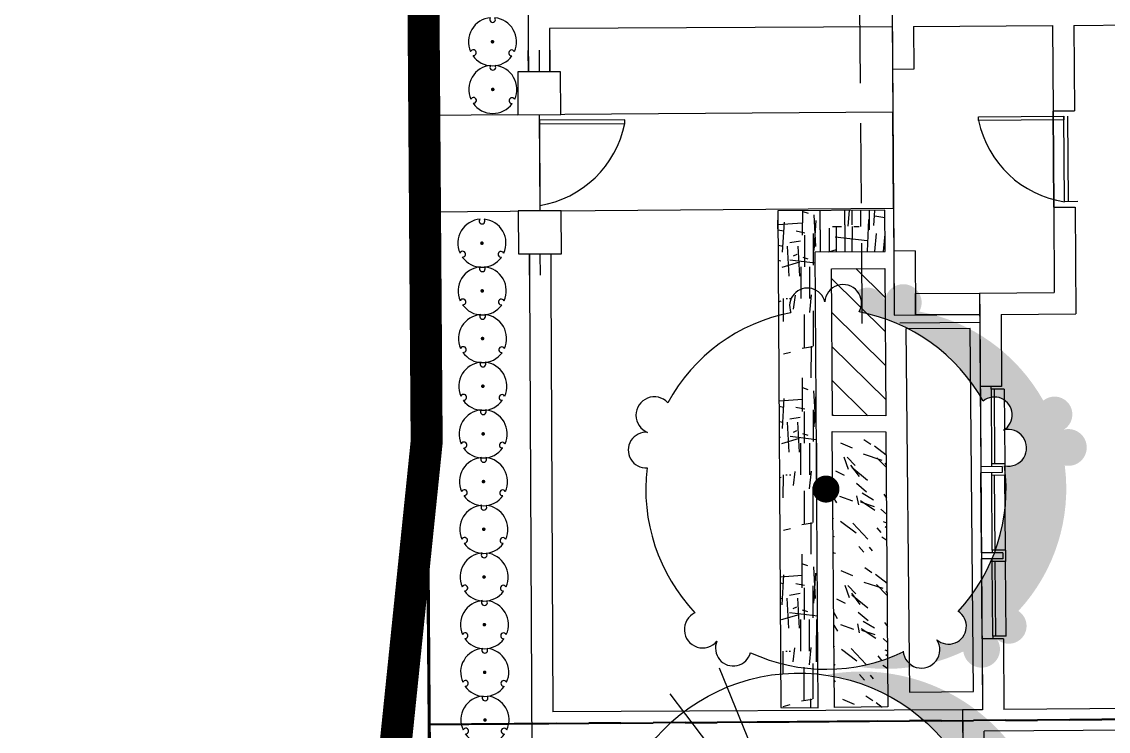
# Model space of a CAD drawing. Header units: feet. Extents: x 919634 to 928945, y 707022 to 708026.
# Drawn here: x 920102.47 to 920136.38, y 707513.86 to 707536.01 of the extents above; entities that cross this region are included whole.
import ezdxf

# ---------------------------------------------------------------- set-up
doc = ezdxf.new("R2010")
doc.units = ezdxf.units.FT
doc.header["$LTSCALE"] = 20
doc.header["$MEASUREMENT"] = 0
for name, pattern in [('PHANTOM2', [1.25, 0.625, -0.125, 0.125, -0.125, 0.125, -0.125]), ('Site Plan$0$HIDDEN2', [0.1875, 0.125, -0.0625]), ('Site Plan$0$PHANTOM2', [1.25, 0.625, -0.125, 0.125, -0.125, 0.125, -0.125])]:
    doc.linetypes.add(name, pattern=pattern)
doc.layers.add('-u-site-propline', color=7, linetype='PHANTOM2', true_color=0xd10000)
for name, color, linetype in [('-u-site-xref', 7, 'Continuous'), ('LK-SHRB-035M', 4, 'Continuous'), ('LK-SHRB-TRNK', 3, 'Continuous'), ('LP-SHRB', 7, 'Continuous'), ('Site Plan$0$-u-site-bldg-slab', 6, 'Continuous'), ('Site Plan$0$-u-site-bldg_interior', 252, 'Continuous'), ('Site Plan$0$-u-site-fence', 4, 'Site Plan$0$FENCELINE1'), ('Site Plan$0$-u-site-wall', 4, 'Continuous'), ('Site Plan$0$A-DOOR', 253, 'Continuous'), ('Site Plan$0$SP-BLDG-ROOF ABOVE', 4, 'Site Plan$0$HIDDEN2'), ('x-RL TH7-LP Block$0$L-002', 253, 'Continuous'), ('x-RL TH7-LP Block$0$LK-TREE-013M', 253, 'Continuous'), ('x-RL TH7-LP Block$0$LK-TREE-035M', 253, 'Continuous'), ('x-RL TH7-LP Block$0$LK-TREE-050M', 253, 'Continuous'), ('x-RL TH7-LP Block$0$LK-TREE-TRNK', 253, 'Continuous'), ('x-RL TH7-LP Block$0$LP-PATT-GRND', 253, 'Continuous'), ('x-RL TH7-LP Block$0$LP-PATT-SHAR', 253, 'Continuous'), ('x-RL TH7-LP Block$0$LP-SHAR-BRDR-CONT', 253, 'Continuous'), ('x-RL TH7-LP Block$0$LP-TREE', 253, 'Continuous')]:
    doc.layers.add(name, color=color, linetype=linetype)
for name, color, linetype, lineweight in [('Site Plan$0$SP-LOT LINES', 252, 'Site Plan$0$PHANTOM2', 40), ('Site Plan$0$SP-SIDEWALK', 2, 'Continuous', 25), ('SP-BUILDING-FOOTPRINT', 1, 'Continuous', 25)]:
    doc.layers.add(name, color=color, linetype=linetype, lineweight=lineweight)
doc.layers.add('x-RL TH7-LP Block$0$-u-site-no_plot', color=253, linetype='Continuous', plot=False)
doc.layers.add('x-RL TH7-LP Block$0$LK-TREE-SHAD', color=253, linetype='Continuous', plot=False)
doc.layers.get('-u-site-xref').off()
doc.linetypes.add('Site Plan$0$FENCELINE1', pattern='A,0.25,-0.1,[133,ltypeshp.shx,S=0.1,R=0,X=-0.1,Y=0],-0.1,1', length=1.45)

# ---------------------------------------------------------------- blocks, each defined once
blk = doc.blocks.new('Site Plan$0$_Details_TH7_wall')
at = {"layer": 'Site Plan$0$-u-site-fence'}
for p, q in [((-10.34590664302914, -45.39681578626569), (-10.34155286262952, -46.06680164033456)), ((-10.33284530183104, -47.40677334835588), (-10.3133507627295, -50.40671000817809)), ((-10.33176227281175, -47.57343649620744), (-10.31443379186596, -50.24004686021087)), ((-10.30464320193102, -51.74668171619941), (-10.30028942153141, -52.41666757026828))]:
    blk.add_line(p, q, dxfattribs=at)
blk.add_lwpolyline([(-7.66703451852964, -47.6707060034686), (-7.667779101620576, -47.55612508933937), (-10.33176227281175, -47.57343649620744), (-10.33101768972082, -47.68801741033668)], close=True, dxfattribs=at)
blk.add_arc((-10.8472168172352, -47.04249249610981), 3.241637188778277, 279.4598342762083, 348.8256528219853, dxfattribs=at)
at = {"layer": 'Site Plan$0$-u-site-wall'}
for p, q in [((-10.79350694594905, -29.41230882809032), (-10.66792207967956, -47.409424931393)), ((0.67364688788075, -44.63796823669691, 1.984255540869127e-08), (-10.01672163500916, -44.71298802515958, 1.984255540874798e-08)), ((-10.01672163500916, -44.71298802527599), (-9.997938561951742, -47.40472331061028)), ((-10.67654578972216, -46.06897853053474), (-10.68089957012178, -45.39899267646588)), ((-10.00655993565329, -46.06462475013513), (-10.01091371605291, -45.39463889606626)), ((-10.64686373458244, -50.40887728123926), (-10.42530879075639, -82.0785075557651)), ((-9.976877776556648, -50.40452350024134), (-9.867512271390297, -66.03751040494535)), ((-10.63963612902366, -51.74885860639959), (-10.63528234862405, -52.41884446046846)), ((-9.969650274954796, -51.74450482599998), (-9.96529649455518, -52.41449068006885)), ((2.918257575831376, -65.94778611301444, 1.984207555080631e-08), (-9.867512271390297, -66.03751040506177, 1.984207555087441e-08))]:
    blk.add_line(p, q, dxfattribs=at)
for points in [[(-11.011538716581974, -46.07115542073341), (-11.002831155783497, -47.411127128754735), (-9.662859447762173, -47.40241956795626), (-9.67156700856065, -46.062447859934935)], [(-10.983336616681957, -50.41106378857694), (-10.97462905588348, -51.75103549659826), (-9.634657347862156, -51.742327935799786), (-9.643364908660633, -50.40235622777846)]]:
    blk.add_wipeout(points).dxf.layer = 'Site Plan$0$-u-site-wall'
for points in [[(-11.01153871658197, -46.07115542073342), (-11.0028311557835, -47.41112712875474), (-9.662859447762173, -47.40241956795627), (-9.67156700856065, -46.06244785993494)], [(-10.98333661668195, -50.41106378857695), (-10.97462905588348, -51.75103549659827), (-9.634657347862156, -51.74232793579979), (-9.643364908660633, -50.40235622777847)]]:
    blk.add_lwpolyline(points, close=True, dxfattribs=at)
blk = doc.blocks.new('*U239')
at = {"layer": 'Site Plan$0$A-DOOR'}
blk.add_lwpolyline([(-28.625, -31.96847301748949), (-30, -31.96847301748949), (-30, 0), (-28.625, 0)], close=True, dxfattribs=at)
blk.add_arc((-36.41138767640513, 6.143921902290211), 38.89964626533935, 281.5466680525947, 350.9124866484809, dxfattribs=at)
blk = doc.blocks.new('Site Plan')
at = {"layer": 'Site Plan$0$-u-site-bldg-slab'}
for p, q in [((920129.643046902, 707534.5159543266), (920129.6844091127, 707528.8494386177)), ((920134.6745436295, 707530.2192324998), (920134.6526459886, 707533.2191525808)), ((920134.6526459886, 707533.219152581), (920134.6745436296, 707530.2192324998)), ((920130.3656564468, 707526.8543580394), (920132.3656031676, 707526.8689564667))]:
    blk.add_line(p, q, dxfattribs=at)
at = {"layer": 'Site Plan$0$-u-site-bldg_interior'}
for p, q in [((920129.630881546, 707536.182576594), (920129.643046902, 707534.5159543266)), ((920130.299963524, 707535.8541182829), (920134.633181419, 707535.8857482086)), ((920130.299963524, 707535.8541182829), (920130.3096958089, 707534.5208204691)), ((920134.633181419, 707535.8857482086), (920134.6526459886, 707533.2191525808)), ((920135.2998303259, 707535.890614351), (920141.3281081727, 707535.9346172112)), ((920135.2998303259, 707535.890614351), (920135.3192948955, 707533.2240187234)), ((920130.3096958089, 707534.5208204691), (920129.643046902, 707534.5159543266)), ((920134.6526459886, 707533.2191525808), (920135.3192948955, 707533.2240187234)), ((920135.3192948955, 707533.2240187235), (920134.6526459886, 707533.219152581)), ((920135.010215986, 707530.388353816), (920134.9907514163, 707533.0549494438)), ((920135.1352126561, 707530.3892662177), (920135.1157480864, 707533.0558618455)), ((920135.4233071143, 707530.3913691367), (920135.010215986, 707530.388353816)), ((920134.6743891902, 707530.2192313725), (920135.3411925364, 707530.2240986422)), ((920134.6745436296, 707530.2192324998), (920135.3411925365, 707530.2240986422)), ((920134.6745436295, 707530.2192324998), (920134.6940081993, 707527.5526368722)), ((920135.3411925364, 707530.2240986422), (920135.3655232487, 707526.8908541076)), ((920130.3510580196, 707528.8543047601), (920129.6844091127, 707528.8494386177)), ((920129.6844091127, 707528.8494386177), (920129.6990075399, 707526.8494918969)), ((920130.3510580196, 707528.8543047601), (920130.3656564468, 707526.8543580394)), ((920132.3607370252, 707527.5356053737), (920134.6940081993, 707527.5526368722)), ((920132.3607370252, 707527.5356053737), (920132.3820263983, 707524.6190164058)), ((920129.6990075399, 707526.8494918969), (920130.3656564468, 707526.8543580394)), ((920133.0322520745, 707526.8738226091), (920135.3655232487, 707526.8908541076)), ((920133.0322520745, 707526.8738226091), (920133.0486753052, 707524.6238825482)), ((920133.0486753052, 707524.6238825482), (920132.3820263983, 707524.6190164058)), ((920132.3820263983, 707524.6190164058), (920132.4002744324, 707522.1190830049)), ((920132.719523558, 707524.5381443821), (920132.7189152902, 707524.6214754953)), ((920133.1326146864, 707524.5411597027), (920132.719523558, 707524.5381443821)), ((920132.719523558, 707524.5381443821), (920132.7365550565, 707522.2048732077)), ((920132.8120997424, 707524.5388201334), (920132.8291312408, 707522.2055489591)), ((920133.1326146864, 707524.5411597027), (920133.1496461849, 707522.2078885285)), ((920133.0669233103, 707522.1239491471), (920132.4002744324, 707522.1190830049)), ((920132.4002744324, 707522.1190830049), (920132.401643035, 707521.9315879998)), ((920133.0682919128, 707521.936454142), (920132.401643035, 707521.9315879998)), ((920132.4198910691, 707519.4316545988), (920132.401643035, 707521.9315879998)), ((920133.1496461849, 707522.2078885285), (920132.7365550565, 707522.2048732077)), ((920132.7365550565, 707522.2048732077), (920132.7371633244, 707522.1215420944)), ((920132.7391401947, 707521.850715976), (920132.7385319269, 707521.9340470893)), ((920133.0669233103, 707522.1239491471), (920133.0682919128, 707521.936454142)), ((920133.1496461849, 707522.2078885285), (920133.1522313231, 707521.8537312967)), ((920133.1522313231, 707521.8537312967), (920132.7391401947, 707521.850715976)), ((920132.7561716932, 707519.5174448017), (920132.7391401947, 707521.850715976)), ((920132.8487478775, 707519.5181205531), (920132.831716379, 707521.8513917273)), ((920133.1692628216, 707519.5204601225), (920133.1522313231, 707521.8537312967)), ((920133.086539976, 707519.4365207412), (920132.4198910691, 707519.4316545988)), ((920132.4198910691, 707519.4316545988), (920132.4212596716, 707519.2441595937)), ((920133.0879085495, 707519.249025736), (920132.4212596716, 707519.2441595937)), ((920132.4395077057, 707516.7442261928), (920132.4212596716, 707519.2441595937)), ((920133.1692628216, 707519.5204601225), (920132.7561716932, 707519.5174448017)), ((920132.7561716932, 707519.5174448017), (920132.756779961, 707519.4341136883)), ((920132.7587568314, 707519.16328757), (920132.7581485636, 707519.2466186832)), ((920133.086539947, 707519.436520741), (920133.0879085495, 707519.249025736)), ((920133.1692628216, 707519.5204601225), (920133.1718479597, 707519.1663028906)), ((920133.1718479597, 707519.1663028906), (920132.7587568314, 707519.16328757)), ((920132.7757883299, 707516.8300163957), (920132.7587568314, 707519.16328757)), ((920132.8683645142, 707516.830692147), (920132.8513330157, 707519.1639633214)), ((920133.1888794582, 707516.8330317164), (920133.1718479597, 707519.1663028906)), ((920133.1888794582, 707516.8330317164), (920132.7757883299, 707516.8300163957)), ((920132.7757883299, 707516.8300163957), (920132.7763965977, 707516.7466852823)), ((920133.1061566126, 707516.7490923352), (920132.4395077057, 707516.7442261928)), ((920132.4395077057, 707516.7442261928), (920132.4556268025, 707514.5359516887)), ((920133.1061566126, 707516.7490923352), (920133.1222757094, 707514.5408178311)), ((920188.5374660975, 707514.9453159205), (920133.1222757094, 707514.5408178311)), ((920132.4556268025, 707514.5359516887), (920131.832946666, 707514.5314064923)), ((920131.832946666, 707514.5314064923), (920131.8378128085, 707513.8647575853)), ((920131.832946666, 707514.5314064923), (920131.858037713, 707511.093998066)), ((920188.5423322399, 707514.2786670135), (920132.5044617153, 707513.8696237277)), ((920132.5246866199, 707511.0988642084), (920132.5044617153, 707513.8696237277))]:
    blk.add_line(p, q, dxfattribs=at)
at = {"layer": 'Site Plan$0$SP-BLDG-ROOF ABOVE'}
blk.add_lwpolyline([(920132.367427971, 707526.6189631266), (920128.700858983, 707526.5921993433), (920128.6284751184, 707536.5086012748), (920129.6284484788, 707536.5159004884)], dxfattribs=at)
blk.add_lwpolyline([(920132.3607370252, 707527.5356053737), (920132.3656031676, 707526.8689564667), (920130.3656564468, 707526.8543580394), (920130.3607903044, 707527.5210069463)], close=True, dxfattribs=at)
at = {"layer": 'Site Plan$0$SP-LOT LINES', "ltscale": 0.4}
for p, q in [((920115.169203628, 707514.0764284626), (920115.0086209278, 707536.0758423911)), ((920209.1666995042, 707514.7625545451), (920115.169203628, 707514.0764284626)), ((920115.169203628, 707514.0764284626), (920209.1666995042, 707514.7625545451)), ((920115.3297863281, 707492.0770145342), (920115.169203628, 707514.0764284626))]:
    blk.add_line(p, q, dxfattribs=at)
at = {"layer": 'Site Plan$0$SP-SIDEWALK'}
blk.add_lwpolyline([(920115.0305185668, 707533.0759225814), (920115.0524162077, 707530.0760025004), (920129.6746768277, 707530.1827364316), (920129.6527791867, 707533.1826565128)], close=True, dxfattribs=at)
at = {"layer": 'Site Plan$0$-u-site-bldg_interior', "xscale": 0.08333333333333333, "yscale": 0.08333333333333333, "zscale": 0.08333333333333333, "rotation": 270.4182178492434}
blk.add_blockref('*U239', (920135.0089994504, 707530.5550160428), dxfattribs=at)
at = {"layer": 'Site Plan$0$-u-site-wall', "rotation": 359.8790130252749}
blk.add_blockref('Site Plan$0$_Details_TH7_wall', (920129.0539239723, 707580.4885109304, -1.984351254235182e-08), dxfattribs=at)
blk = doc.blocks.new('x-RL TH7-LP Block$0$TREE-SIMP-021')
at = {"layer": 'x-RL TH7-LP Block$0$LK-TREE-SHAD'}
h = blk.add_hatch(color=256, dxfattribs=at)
edge = h.paths.add_edge_path()
edge.add_arc((0.1670000000000016, 0), 0.5000000000000239, 260.3865617105897, 278.5936085237907)
edge.add_arc((0.2619320473717437, -0.4475469871519522), 0.05101736742950515, 186.3524412592835, 246.651281477449, ccw=False)
edge.add_arc((0, -2.131628207280301e-14), 0.4999999999999955, 279.61343828940744, 294.98973247718067, ccw=False)
edge = h.paths.add_edge_path()
edge.add_arc((0.1670000000000016, -2.842170943040401e-14), 0.4999999999999858, 285.35812662729506, 294.9897324771812, ccw=False)
edge.add_arc((0.2619320473717153, -0.4475469871519593), 0.05101736742950547, 317.3004536736503, 392.4177406316337)
edge.add_arc((0.3377983859684264, -0.3832874793667926), 0.04937740005396908, 228.3744434168904, 416.8573514313249)
edge.add_arc((0, -4.263256414560601e-14), 0.499999999999984, 316.8519098886588, 366.9897324771847)
edge.add_arc((0.5065839324883825, 0.1108125556681472), 0.0510173674294981, 258.3524412592744, 464.4177406316392)
edge.add_arc((0.4689134968027702, 0.2028230113137752), 0.04937740005396369, 300.3744434168894, 488.8573514313118)
edge.add_arc((0, -2.131628207280301e-14), 0.5000000000000026, 28.85190988865855, 78.98973247718327)
edge.add_arc((0.05115404106064148, 0.5160329129350814), 0.05101736742951309, 330.3524412592923, 399.9472398419138)
edge.add_arc((0.1190060928392711, 0.5086389940592824), 0.04937740005397353, 12.374443416904683, 125.5951215006767, ccw=False)
edge.add_arc((0.2181540410606431, 0.5160329129350814), 0.05101736742948313, -29.647558740707723, 176.4177406316317, ccw=False)
edge.add_arc((0.1670000000000016, -2.842170943040401e-14), 0.5000000000000039, 28.851909888658213, 78.98973247718328, ccw=False)
edge.add_arc((0.6359134968028002, 0.2028230113137681), 0.04937740005397455, -59.62555658313693, 128.85735143134, ccw=False)
edge.add_arc((0.6735839324883557, 0.1108125556681472), 0.05101736742948965, -101.64755874069431, 104.4177406316083, ccw=False)
edge.add_arc((0.1669999999999732, -1.4210854715202e-14), 0.5000000000000059, -43.14809011132962, 6.989732477181519, ccw=False)
edge.add_arc((0.5047983859678311, -0.3832874793662739), 0.04937740005395616, -131.62555658219208, 56.857351430414894, ccw=False)
edge.add_arc((0.4289320473717453, -0.4475469871519522), 0.05101736742948169, -173.64755874072046, 32.41774063164411, ccw=False)
at = {"layer": 'x-RL TH7-LP Block$0$LK-TREE-050M'}
for centre, radius, start, end in [((-0.04799390716075891, 0.5086389940592824), 0.04937740005396271, 12.3744434168969, 201.2618362351385), ((0.0511540410606699, 0.5160329129350814), 0.05101736742949643, 330.3524412592786, 176.4177406316339), ((-0.003777478401218559, 0.003136797043296724), 0.4952442819776592, 100.5015960879655, 151.0925035290089), ((-2.842170943040401e-14, -2.131628207280301e-14), 0.5, 28.85190988865747, 78.98973247718159), ((-0.4749689964509969, 0.2081133238393136), 0.05101736742949643, 42.43331910011396, 248.4177406316341), ((0.4689134968027702, 0.2028230113137681), 0.04937740005396271, 300.3744434168967, 129.2618362351378), ((-0.4985753626810379, 0.1115331750183941), 0.04937740005396271, 84.37444341689746, 273.2618362351384), ((0.5065839324883825, 0.1108125556681472), 0.05101736742949643, 258.3524412592795, 104.4177406316339), ((-2.842170943040401e-14, -2.131628207280301e-14), 0.5, 172.8519098886574, 222.9897324771822), ((-2.842170943040401e-14, -2.131628207280301e-14), 0.5, 316.8519098886569, 6.989732477181856), ((-0.3447010244698276, -0.3874118052906965), 0.05101736742949643, 114.3524412592789, 320.4177406316336), ((0.3377983859684264, -0.3832874793667926), 0.04937740005396271, 228.3744434168969, 57.2618362351381), ((-0.2601426129294566, -0.4397077010247585), 0.04937740005396271, 156.3744434168966, 345.2618362351382), ((0.2619320473717153, -0.4475469871519522), 0.05101736742949643, 183.8540007653813, 32.41774063163366), ((-2.842170943040401e-14, -2.131628207280301e-14), 0.5, 244.8519098886572, 294.9897324771821)]:
    blk.add_arc(centre, radius, start, end, dxfattribs=at)
at = {"layer": 'x-RL TH7-LP Block$0$LK-TREE-TRNK', "const_width": 0.03749999999999999}
blk.add_lwpolyline([(-0.01875000000001137, -2.131628207280301e-14, 1), (0.01874999999998295, -2.131628207280301e-14, 1)], format="xyb", close=True, dxfattribs=at)
blk = doc.blocks.new('x-RL TH7-LP Block$0$TREE-DCID-003')
at = {"layer": 'x-RL TH7-LP Block$0$LK-TREE-SHAD'}
h = blk.add_hatch(color=256, dxfattribs=at)
edge = h.paths.add_edge_path()
edge.add_arc((0.3968856378834573, -0.2333818509402761), 0.05995317584729266, 21.15480853028251, 278.3748018779562)
edge.add_arc((-0.0008743671144202381, -0.001552788357258805), 0.4999999999999888, 279.61343828940755, 324.3885214776163, ccw=False)
edge.add_arc((0.1661256328855529, -0.001552788357258805), 0.4999999999999947, 260.3865617105924, 324.3885214776188)
edge.add_arc((0.5638856378834589, -0.233381850940269), 0.05995317584729203, 21.154808530276114, 278.3748018779562, ccw=False)
edge.add_arc((0.1661256328855529, -0.001552788357258805), 0.5000000000000079, 335.1410889306152, 454.3497853199299)
edge.add_arc((0.1661256328855529, -0.001552788357166435), 0.4999999999999096, 94.34978531993075, 99.61343828940916)
edge.add_arc((-0.0008743671144202381, -0.001552788357258805), 0.4999999999999982, -24.85891106938658, 80.38656171059262, ccw=False)
at = {"layer": 'x-RL TH7-LP Block$0$LK-TREE-013M'}
for q in [(-0.3183592836868456, 0.4595258906471003), (0.4913712824952938, 0.1734434279094685), (-0.3322606496014089, -0.4496665374920354)]:
    blk.add_line((-2.842170943040401e-14, -7.105427357601002e-15), q, dxfattribs=at)
at = {"layer": 'x-RL TH7-LP Block$0$LK-TREE-035M'}
for p, q in [((-2.842170943040401e-14, -7.105427357601002e-15), (-0.4515903841247564, 0.3696693285288433)), ((-2.842170943040401e-14, 0), (0.5297686363884111, 0.0506648332027595)), ((-2.842170943040401e-14, 0), (-0.2008581083670151, -0.5160614421430196))]:
    blk.add_line(p, q, dxfattribs=at)
at = {"layer": 'x-RL TH7-LP Block$0$LK-TREE-050M'}
for centre, radius, start, end in [((-2.842170943040401e-14, 0), 0.5, 94.34978531992998, 204.1974789143562), ((0.001889855033454069, 0.4603848002291073), 0.05995317584729301, 145.5617106720361, 37.37413056032761), ((-2.842170943040401e-14, 0), 0.5, 335.6607324966501, 84.36192919374905), ((-0.3996498600313885, -0.2285557376460972), 0.05995317584729301, 265.5617106720361, 157.3741305603282), ((0.3977600049978776, -0.2318290625830173), 0.05995317584729301, 25.56171067203578, 277.374130560328), ((-2.842170943040401e-14, 0), 0.5, 215.0580211348241, 323.9795308206069)]:
    blk.add_arc(centre, radius, start, end, dxfattribs=at)
at = {"layer": 'x-RL TH7-LP Block$0$LK-TREE-TRNK', "const_width": 0.0375}
blk.add_lwpolyline([(-0.01875000000001137, 0, 1), (0.01874999999998295, 0, 1)], format="xyb", close=True, dxfattribs=at)
blk = doc.blocks.new('x-RL TH7-LP Block', base_point=(1241.699483058532, 168.1706843559634))
at = {"layer": 'x-RL TH7-LP Block$0$LP-PATT-GRND'}
h = blk.add_hatch(dxfattribs=at)
h.set_pattern_fill('LFX-WAVE', color=256, scale=5.5, angle=89.54486262975581, pattern_type=2)
h.set_pattern_definition([(359.5448626297558, (922051.7780222174, 708476.840542703), (5.543516063414728, 5.456136880125248), [1.045, -4.455]), (359.5448626297558, (922051.6702101674, 708477.1164078185), (5.543516063414728, 5.456136880125248), [1.1, -4.4]), (2.724662629755803, (922051.8308360026, 708476.5651144836), (93.54074198513742, 4.757054126195823), [0.991529, -98.1611345]), (359.5448626297558, (922051.6169594865, 708477.3368377733), (5.543516063414728, 5.456136880125248), [1.155, -4.345000000000001]), (359.5448626297558, (922051.5091474367, 708477.6127028888), (5.543516063414728, 5.456136880125248), [1.265, -4.235]), (359.5448626297558, (922051.4558967558, 708477.8331328436), (5.543516063414728, 5.456136880125248), [1.375, -4.125]), (359.5448626297558, (922051.4580812353, 708478.1081241671), (5.543516063414728, 5.456136880125248), [1.375, -4.125]), (359.5448626297558, (922051.5148270834, 708478.3276803301), (5.543516063414728, 5.456136880125248), [1.32, -4.18]), (357.1589626297558, (922051.572009828, 708478.6022347576), (5.499826227944133, -0.04368284423337447), [1.321144, -130.793388]), (356.9422626297558, (922051.6841908369, 708478.8763522893), (5.49982906767068, -0.04369149243173682), [1.211248499999999, -119.9136839999999]), (2.271162629755832, (922051.7959349501, 708479.0954715564), (110.0402204753635, 4.626012724178569), [1.156309, -114.474569]), (353.5358626297558, (922051.9089897509, 708479.4795856179), (54.95457378590053, -5.93671862360315), [1.050774999999999, -104.0265764999999]), (353.2046626297558, (922051.966172495, 708479.7541400454), (5.499828222939492, -0.04368796834649254), [0.9960939999999999, -48.80852350000001]), (6.669862629755747, (922051.9819007482, 708481.7340775753), (38.54247690805446, 5.193989864376465), [0.8868475, -43.4555715]), (355.9685626297558, (922052.0355883251, 708481.5686458853), (5.499828699940631, -0.04368802493359963), [0.8817159999999994, -87.28998849999994]), (179.5448626297558, (922052.9679374498, 708481.2312290663), (-5.543516063414727, -5.456136880125248), [0.88, -4.62]), (353.2046626297558, (922052.0233552394, 708480.0286944731), (5.499828222939492, -0.04368796834649254), [0.9960939999999999, -48.80852350000001]), (356.1783626297558, (922052.0805379838, 708480.3032489008), (5.49982438582798, -0.04369335123179624), [0.936617, -92.7250115]), (355.9685626297558, (922052.137720728, 708480.5778033283), (5.499828699940631, -0.04368802493359963), [0.8817159999999994, -87.28998849999994]), (359.5448626297558, (922052.1399052077, 708480.852794652), (5.543516063414728, 5.456136880125248), [0.88, -4.62]), (182.9113626297558, (922053.7575228513, 708476.7698161855), (-88.04090988989452, -4.800853331624345), [0.936617, -92.7250115]), (179.5448626297558, (922053.7597073308, 708477.0448075092), (-5.543516063414727, -5.456136880125248), [0.99, -4.51]), (179.5448626297558, (922053.7618918106, 708477.3197988326), (-5.543516063414727, -5.456136880125248), [0.99, -4.51]), (179.5448626297558, (922053.7636393943, 708477.5397918915), (-5.543516063414727, -5.456136880125248), [0.935, -4.565]), (182.9113626297558, (922053.7653869778, 708477.7597849503), (-88.04090988989452, -4.800853331624345), [0.936617, -92.7250115]), (182.9113626297558, (922053.7680083533, 708478.0897745386), (-88.04090988989452, -4.800853331624345), [0.936617, -92.7250115]), (179.5448626297558, (922053.769755937, 708478.3097675975), (-5.543516063414727, -5.456136880125248), [0.88, -4.62]), (183.1211626297558, (922053.7719404168, 708478.5847589212), (-82.54108986136256, -4.844431515446729), [0.8817159999999999, -87.2899885]), (179.5448626297558, (922053.7741248963, 708478.8597502447), (-5.543516063414727, -5.456136880125248), [0.825, -4.675]), (179.5448626297558, (922053.7758724798, 708479.0797433035), (-5.543516063414727, -5.456136880125248), [0.825, -4.675]), (179.5448626297558, (922053.7784938553, 708479.4097328918), (-5.543516063414727, -5.456136880125248), [0.825, -4.675]), (182.9113626297558, (922053.7968434837, 708481.7196600098), (-88.04090988989452, -4.800853331624345), [0.936617, -92.7250115]), (179.5448626297558, (922053.7950959002, 708481.4996669512), (-5.543516063414727, -5.456136880125248), [0.77, -4.73]), (359.5448626297558, (922052.967500554, 708481.1762308016), (5.543516063414728, 5.456136880125248), [0.825, -4.675]), (179.5448626297558, (922053.7902900452, 708480.8946860392), (-5.543516063414727, -5.456136880125248), [0.825, -4.675]), (355.4592626297558, (922053.0181298595, 708480.6258112584), (5.499828108548212, -0.04368838570488588), [0.7719634999999994, -76.42421599999992]), (179.5448626297558, (922053.785921086, 708480.3447033922), (-5.543516063414727, -5.456136880125248), [0.77, -4.73]), (359.5448626297558, (922053.0683222691, 708480.0203934506), (5.543516063414728, 5.456136880125248), [0.7150000000000001, -4.785]), (179.5448626297558, (922053.7811152308, 708479.7397224802), (-5.543516063414727, -5.456136880125248), [0.77, -4.73]), (353.8342626297558, (922051.2821640432, 708476.734478237), (5.499825592415559, -0.04368860156956859), [0.5527445, -54.7215735]), (352.4198626297558, (922051.2843485229, 708477.0094695605), (5.499827348946488, -0.04368666475606633), [0.4434264999999997, -43.89899249999997]), (359.5448626297558, (922051.2860961064, 708477.2294626195), (5.543516063414728, 5.456136880125248), [0.33, -5.17]), (359.5448626297558, (922051.2878436899, 708477.4494556781), (5.543516063414728, 5.456136880125248), [0.275, -5.225]), (359.5448626297558, (922051.3214846757, 708481.6843220616), (5.543516063414728, 5.456136880125248), [0.7150000000000001, -4.785]), (179.5448626297558, (922052.0892759023, 708481.4032141952), (-5.543516063414727, -5.456136880125248), [0.77, -4.73]), (359.5448626297558, (922051.3162419248, 708481.0243428849), (5.543516063414728, 5.456136880125248), [0.825, -4.675]), (179.5448626297558, (922052.1390314159, 708480.7427981227), (-5.543516063414727, -5.456136880125248), [0.825, -4.675]), (359.5448626297558, (922051.3118729653, 708480.4743602377), (5.543516063414728, 5.456136880125248), [0.77, -4.73]), (183.6304626297558, (922052.0796641918, 708480.1932523713), (-71.54143437523445, -4.93184050249708), [0.7719634999999999, -76.42421599999999]), (359.5448626297558, (922051.2900281696, 708477.7244470018), (5.543516063414728, 5.456136880125248), [0.22, -5.279999999999999]), (179.5448626297558, (922051.4572074433, 708477.9981276375), (-5.543516063414727, -5.456136880125248), [0.165, -5.335]), (359.5448626297558, (922051.2939602329, 708478.2194313844), (5.543516063414728, 5.456136880125248), [0.22, -5.279999999999999]), (359.5448626297558, (922051.2961447124, 708478.4944227078), (5.543516063414728, 5.456136880125248), [0.275, -5.225]), (184.3084626297558, (922051.967483183, 708479.9191348396), (-60.54178561577355, -5.019194353439782), [0.6622880000000001, -65.56648449999999]), (359.5448626297558, (922051.3048826308, 708479.5943880022), (5.543516063414728, 5.456136880125248), [0.605, -4.895]), (173.8342626297558, (922051.8522439025, 708479.2600294548), (-5.499825592415559, 0.04368860156956912), [0.5527445, -54.7215735]), (359.5448626297558, (922051.3000767758, 708478.9894070904), (5.543516063414728, 5.456136880125248), [0.44, -5.06]), (179.5448626297558, (922051.6828801493, 708478.7113574954), (-5.543516063414727, -5.456136880125248), [0.385, -5.115]), (359.5448626297558, (922054.802926777, 708476.8165134276), (5.543516063414728, 5.456136880125248), [0.99, -4.51]), (359.5448626297558, (922054.7501129919, 708477.0919416473), (5.543516063414728, 5.456136880125248), [0.99, -4.51]), (2.91136262975579, (922054.9107388268, 708476.5406483124), (88.04090988989452, 4.800853331624315), [0.936617, -92.7250115]), (359.5448626297558, (922054.6418640461, 708477.3128084979), (5.543516063414728, 5.456136880125248), [1.1, -4.4]), (359.5448626297558, (922054.589050261, 708477.5882367174), (5.543516063414728, 5.456136880125248), [1.21, -4.29]), (359.5448626297558, (922054.5357995798, 708477.8086666722), (5.543516063414728, 5.456136880125248), [1.265, -4.235]), (359.5448626297558, (922054.4829857947, 708478.0840948917), (5.543516063414728, 5.456136880125248), [1.375, -4.125]), (359.5448626297558, (922054.539731643, 708478.3036510547), (5.543516063414728, 5.456136880125248), [1.32, -4.18]), (357.1589626297558, (922054.5969143874, 708478.5782054822), (5.499826227944133, -0.04368284423337447), [1.321144, -130.793388]), (357.0552626297558, (922054.6540971316, 708478.8527599099), (5.499825502697812, -0.04369529781345632), [1.2661935, -125.353316]), (2.271162629755832, (922054.8208395095, 708479.071442281), (110.0402204753635, 4.626012724178569), [1.156309, -114.474569]), (353.5358626297558, (922054.9338943103, 708479.4555563425), (54.95457378590053, -5.93671862360315), [1.050774999999999, -104.0265764999999]), (353.5358626297558, (922054.9360787898, 708479.730547666), (54.95457378590053, -5.93671862360315), [1.050774999999999, -104.0265764999999]), (6.25466262975575, (922055.0068053076, 708481.7100482999), (44.04230399986845, 5.150283452754916), [0.941446, -93.20338500000001]), (356.1783626297558, (922055.0604928845, 708481.5446166099), (5.49982438582798, -0.04369335123179624), [0.936617, -92.7250115]), (179.5448626297558, (922055.9928420094, 708481.2071997909), (-5.543516063414727, -5.456136880125248), [0.77, -4.73]), (353.5358626297558, (922054.9932615344, 708480.0051020934), (54.95457378590053, -5.93671862360315), [1.050774999999999, -104.0265764999999]), (356.1783626297558, (922055.1054425432, 708480.2792196254), (5.49982438582798, -0.04369335123179624), [0.936617, -92.7250115]), (356.1783626297558, (922055.1076270227, 708480.5542109489), (5.49982438582798, -0.04369335123179624), [0.936617, -92.7250115]), (359.5448626297558, (922055.1098115024, 708480.8292022726), (5.543516063414728, 5.456136880125248), [0.935, -4.565]), (179.5448626297558, (922054.802489881, 708476.761515163), (-5.543516063414727, -5.456136880125248), [1.045, -4.455]), (182.7246626297559, (922054.7501129919, 708477.0919416473), (-93.54074198513742, -4.757054126195793), [0.9915289999999994, -98.16113449999993]), (179.5448626297558, (922054.6418640461, 708477.3128084979), (-5.543516063414727, -5.456136880125248), [0.88, -4.62]), (175.7307626297558, (922054.588176469, 708477.4782401879), (-5.499825582468807, 0.04369200039084085), [0.8268314999999994, -81.85629649999993]), (183.9435626297558, (922054.4808013152, 708477.8091035682), (-66.04160612387757, -4.97554233936623), [0.717112, -70.9941155]), (179.5448626297558, (922054.4829857947, 708478.0840948917), (-5.543516063414727, -5.456136880125248), [0.7150000000000001, -4.785]), (179.5448626297558, (922054.4847333784, 708478.3040879505), (-5.543516063414727, -5.456136880125248), [0.7150000000000001, -4.785]), (179.5448626297558, (922054.5419161228, 708478.5786423782), (-5.543516063414727, -5.456136880125248), [0.77, -4.73]), (179.5448626297558, (922054.6540971316, 708478.8527599099), (-5.543516063414727, -5.456136880125248), [0.88, -4.62]), (182.9113626297558, (922054.711279876, 708479.1273143376), (-88.04090988989452, -4.800853331624345), [0.936617, -92.7250115]), (179.5448626297558, (922054.823460885, 708479.4014318694), (-5.543516063414727, -5.456136880125248), [1.045, -4.455]), (182.1474626297558, (922055.0072422036, 708481.7650465645), (-115.5400423766544, -4.582423130475822), [1.2112485, -119.913684]), (179.5448626297558, (922055.1150542534, 708481.4891814493), (-5.543516063414727, -5.456136880125248), [1.32, -4.18]), (359.5448626297558, (922053.7924745247, 708481.1696773629), (5.543516063414728, 5.456136880125248), [1.32, -4.18]), (177.1589626297558, (922055.1098115024, 708480.8292022726), (-5.499826227944132, 0.04368284423337622), [1.321144, -130.793388]), (359.5448626297558, (922053.7876686697, 708480.5646964508), (5.543516063414728, 5.456136880125248), [1.265, -4.235]), (177.0552626297558, (922055.0504442785, 708480.2796565212), (-5.499825502697813, 0.04369529781345568), [1.266193499999999, -125.3533159999999]), (359.5448626297558, (922053.7832997105, 708480.0147138039), (5.543516063414728, 5.456136880125248), [1.21, -4.29]), (176.8185626297558, (922054.935641894, 708479.6755494011), (-5.499825678228625, 0.04368931481833743), [1.156309, -114.474569]), (89.54486262975581, (922056.7793691395, 708476.3607990571), (-5.499826471769988, 0.04368959164473946), [0, -5.5]), (89.54486262975581, (922056.8221849393, 708481.7506289993), (-5.499826471769988, 0.04368959164473946), [0, -5.5]), (359.5448626297558, (922055.7920217501, 708476.6986527719), (5.543516063414728, 5.456136880125248), [0.99, -4.51]), (359.5448626297558, (922055.7942062296, 708476.9736440954), (5.543516063414728, 5.456136880125248), [0.99, -4.51]), (359.5448626297558, (922055.7959538131, 708477.1936371542), (5.543516063414728, 5.456136880125248), [0.99, -4.51]), (3.630462629755824, (922056.0342965006, 708479.5018166887), (71.54143437523445, 4.931840502497071), [0.7719634999999999, -76.42421599999999]), (356.5320626297557, (922055.743140028, 708477.4690653739), (5.499827454712963, -0.04368993175530136), [1.0464465, -103.5981925]), (359.5448626297558, (922055.7998858766, 708477.6886215367), (5.543516063414728, 5.456136880125248), [0.99, -4.51]), (179.5448626297558, (922056.7920391212, 708477.9557487337), (-5.543516063414727, -5.456136880125248), [0.935, -4.565]), (359.5448626297558, (922055.9159989489, 708478.457723451), (5.543516063414728, 5.456136880125248), [0.88, -4.62]), (356.1783626297558, (922055.8592531002, 708478.2381672879), (5.49982438582798, -0.04369335123179624), [0.936617, -92.7250115]), (179.5448626297558, (922056.7977187679, 708478.6707261751), (-5.543516063414727, -5.456136880125248), [0.88, -4.62]), (355.7307626297558, (922055.9753661725, 708479.0072692021), (5.499825582468807, -0.04369200039084154), [0.8268314999999999, -81.8562965]), (179.5448626297558, (922056.8025246231, 708479.2757070871), (-5.543516063414727, -5.456136880125248), [0.825, -4.675]), (183.6304626297558, (922056.8068935821, 708479.8256897341), (-71.54143437523445, -4.93184050249708), [0.7719634999999999, -76.42421599999999]), (179.5448626297558, (922056.8090780616, 708480.1006810578), (-5.543516063414727, -5.456136880125248), [0.7150000000000001, -4.785]), (3.630462629755824, (922056.0412868353, 708480.3817889242), (71.54143437523445, 4.931840502497071), [0.7719634999999999, -76.42421599999999]), (179.5448626297558, (922056.8138839168, 708480.7056619698), (-5.543516063414727, -5.456136880125248), [0.77, -4.73]), (355.4592626297558, (922056.0465295863, 708481.0417681007), (5.499828108548212, -0.04368838570488588), [0.7719634999999994, -76.42421599999992]), (183.3589626297558, (922056.8191266678, 708481.3656411463), (-77.04125684204745, -4.888205898308247), [0.8268314999999994, -81.85629649999993]), (355.9685626297558, (922055.9417758078, 708481.7026210694), (5.499828699940631, -0.04368802493359963), [0.8817159999999994, -87.28998849999994]), (106.6475626297558, (922054.9098650349, 708476.4306517829), (-5.368747093875172, 16.54317310837613), [0.7480824999999995, -74.06000799999994]), (106.2440626297558, (922054.695551623, 708477.147376808), (-5.368747284716244, 16.54317394668104), [0.5742165, -56.8474665]), (89.54486262975581, (922054.5349257878, 708477.6986701429), (-5.456136880125249, 5.543516063414727), [0.275, -5.225]), (103.5810626297558, (922054.5371102676, 708477.9736614664), (-5.368746988805652, 16.54317192493043), [0.2267704999999999, -22.45031249999999]), (71.10996262975581, (922054.4838595866, 708478.1940914212), (0.04368315681085816, 5.499825374647751), [0.1739265, -17.2186025]), (89.54486262975581, (922054.540168539, 708478.3586493194), (-5.456136880125249, 5.543516063414727), [0.165, -5.335]), (66.34626262975581, (922054.5414792268, 708478.5236441136), (11.21810817872337, 27.41175163637583), [0.418869, -41.46788249999999]), (72.8456626297558, (922054.7095322922, 708478.9073212788), (11.30544885496947, 38.41141667077267), [0.5742165, -56.8474665]), (73.59946262975578, (922054.8788960456, 708479.4559932383), (5.674584235031634, 21.95561699683666), [0.4004055, -39.64019949999999]), (89.54486262975581, (922054.9919508464, 708479.8401072995), (-5.456136880125249, 5.543516063414727), [0.165, -5.335]), (80.08256262975574, (922054.9932615344, 708480.0051020934), (0.04368746326805793, 5.499826913392134), [0.6691025, -32.7860885]), (89.54486262975581, (922055.1085008146, 708480.6642074784), (-5.456136880125249, 5.543516063414727), [0.55, -4.95]), (99.00716262975578, (922055.1128697739, 708481.2141901256), (-5.281368245680155, 27.54282612438713), [0.3345539999999998, -33.12064249999997]), (105.4902626297558, (922055.0604928845, 708481.5446166099), (-5.368761234403335, 16.54316813700176), [0.4004055, -39.64019949999999]), (96.66986262975574, (922055.8448355353, 708476.4232245522), (-5.193989864376479, 38.54247690805446), [0.4434264999999999, -43.8989925]), (95.25546262975578, (922055.7933324376, 708476.8636475658), (-5.106627402591039, 49.54212472433911), [0.5527444999999994, -54.72157349999996]), (80.79866262975577, (922055.7427031322, 708477.414067109), (5.805676667376952, 38.45509187745253), [0.7234095, -71.6177935]), (83.20466262975577, (922055.8583793087, 708478.1281707586), (0.04368796834649293, 5.499828222939492), [0.9960939999999999, -48.80852350000001]), (84.35046262975587, (922055.9762399645, 708479.1172657317), (0.04368531501784927, 5.499825501258021), [0.607497, -60.1419885]), (71.10996262975581, (922056.0360440841, 708479.7218097477), (0.04368315681085816, 5.499825374647751), [0.1739265, -17.2186025]), (89.54486262975581, (922056.0923530367, 708479.8863676457), (-5.456136880125249, 5.543516063414727), [0.33, -5.17]), (94.73926262975581, (922056.0949744122, 708480.216357234), (-5.062904262724225, 55.04195778584432), [0.607497, -60.1419885]), (94.73926262975581, (922056.0447820026, 708480.8217750421), (-5.062904262724225, 55.04195778584432), [0.607497, -60.1419885]), (102.0736626297558, (922055.9945895929, 708481.4271928497), (-5.325064254944668, 22.04299807983268), [0.5070724999999999, -50.2004195]), (93.6304626297558, (922052.8199309757, 708476.4472538276), (-4.931840502497076, 71.54143437523445), [0.7719634999999994, -76.42421599999992]), (86.1783626297559, (922052.7710492538, 708477.2176664296), (0.04369335123179659, 5.49982438582798), [0.9366169999999995, -92.72501149999992]), (82.83506262975585, (922052.8334747491, 708478.152200034), (5.892999188067924, 49.45475440907013), [0.941446, -93.20338500000001]), (78.2349626297558, (922052.9508985091, 708479.0862967424), (0.04368756580062266, 5.499828091209639), [0.280445, -27.7641595]), (89.54486262975581, (922053.0080812533, 708479.3608511701), (-5.456136880125249, 5.543516063414727), [0.385, -5.115]), (78.2349626297558, (922053.0111395248, 708479.7458390231), (0.04368756580062266, 5.499828091209639), [0.280445, -27.7641595]), (97.67496262975578, (922053.0683222691, 708480.0203934506), (-5.237685388765146, 33.04264716469547), [0.3889104999999998, -38.50196349999998]), (94.73926262975581, (922053.0163822757, 708480.4058181996), (-5.062904262724225, 55.04195778584432), [0.607497, -60.1419885]), (94.73926262975581, (922052.9661898661, 708481.0112360074), (-5.062904262724225, 55.04195778584432), [0.607497, -60.1419885]), (99.00716262975578, (922052.9159974564, 708481.6166538153), (-5.281368245680155, 27.54282612438713), [0.3345539999999998, -33.12064249999997]), (109.5279626297557, (922051.8849604755, 708476.4546810583), (-16.149959650448, 44.12968414860805), [0.6437584999999998, -63.73209149999998]), (106.2440626297558, (922051.6697732717, 708477.0614095539), (-5.368747284716244, 16.54317394668104), [0.5742165, -56.8474665]), (89.54486262975581, (922051.5091474367, 708477.6127028888), (-5.456136880125249, 5.543516063414727), [0.275, -5.225]), (116.1099626297558, (922051.5113319164, 708477.8876942123), (-5.456144118367343, 5.543511489442835), [0.1229855, -12.17538849999999]), (75.5086626297558, (922051.4572074433, 708477.9981276375), (0.04368411040834044, 5.49982968270692), [0.2267705, -22.4503125]), (75.5086626297558, (922051.5139532919, 708478.2176838006), (0.04368411040834044, 5.49982968270692), [0.2267705, -22.4503125]), (73.59946262975578, (922051.5706991401, 708478.4372399637), (5.674584235031634, 21.95561699683666), [0.4004055, -39.64019949999999]), (72.8456626297558, (922051.6837539409, 708478.8213540247), (11.30544885496947, 38.41141667077267), [0.5742165, -56.8474665]), (73.59946262975578, (922051.8531176943, 708479.3700259841), (5.674584235031634, 21.95561699683666), [0.4004055, -39.64019949999999]), (71.10996262975581, (922051.966172495, 708479.7541400454), (0.04368315681085816, 5.499825374647751), [0.1739265, -17.2186025]), (79.2400626297558, (922052.0224814477, 708479.9186979436), (5.761935879954665, 32.95527474735766), [0.6149165, -60.876948]), (89.54486262975581, (922052.1372838322, 708480.5228050636), (-5.456136880125249, 5.543516063414727), [0.6599999999999999, -4.84]), (103.5810626297558, (922052.1425265832, 708481.1827842403), (-5.368746988805652, 16.54317192493043), [0.2267704999999999, -22.45031249999999]), (106.2440626297558, (922052.0892759023, 708481.4032141952), (-5.368747284716244, 16.54317394668104), [0.5742165, -56.8474665])])
h.paths.add_polyline_path([(1293.381991050439, 180.2987215485191), (1293.381991050439, 182.4774096336914), (1292.095899536391, 182.4774096269393), (1292.093173723319, 179.1393682437483), (1307.585720127798, 179.1273976434022), (1307.606079650228, 180.2933361455798)])
h = blk.add_hatch(dxfattribs=at)
h.set_pattern_fill('ANSI31', color=256, scale=6)
h.set_pattern_definition([(45, (922058.459998601, 708483.1478250609), (-0.5303300858899107, 0.5303300858899107), [])])
h.paths.add_polyline_path([(1298.489801302901, 180.7965220174519), (1293.907903873362, 180.7984468948562), (1293.907903873362, 182.4663795931265), (1298.50720695185, 182.4663795934757), (1298.489799818606, 180.7963796283584)])
at = {"layer": 'x-RL TH7-LP Block$0$LP-PATT-SHAR'}
h = blk.add_hatch(dxfattribs=at)
h.set_pattern_fill('LAFX-C235-MULCH', color=256, scale=4, pattern_type=2)
h.set_pattern_definition([(4.236394799059999, (922059.3682858322, 708477.6899344464), (-55.99999999996307, -3.999999999998226), [0.196788, -108.099101158]), (11.8886580396, (922061.7959658323, 708479.7178544463), (-19.99999999998795, -3.999999999987124), [0.28226, -77.3836900904]), (18.7586503478, (922058.2052898323, 708479.2381344463), (-12.00135249324568, -3.995940231420409), [0.40684, -210.8370881116]), (26.5650511771, (922058.3797378322, 708478.0606144463), (3.999999999998839, 4.000000000001912), [0.195036, -8.74923497568]), (29.291362171, (922058.2997658323, 708478.6857744463), (-99.99999999996487, -56.0000000000163), [0.34172, -187.7008469828]), (30.5792268725, (922061.9486058323, 708480.5029744463), (-67.99999999995879, -39.99999999999294), [0.18574, -102.0297179592]), (30.96375653209999, (922061.0618458323, 708478.4531344463), (-7.999999999990193, -3.99999999999663), [0.59336, -22.7304477954]), (31.6075022462, (922061.8032458322, 708479.3035344463), (-20.00000000002493, -11.9999999999917), [0.2219, -60.8354494424]), (33.69006752600001, (922060.3713258323, 708476.7231944463), (-7.999999999996394, -3.999999999999507), [0.262072, -14.16013209604]), (34.6951535312, (922060.7929258323, 708480.3066144463), (-11.99999999999839, -7.999999999988333), [0.34478, -62.90077335639999]), (35.188743132, (922059.8043658322, 708476.3234184464), (-107.9704025626283, -76.04204212472915), [0.69372, -214.6014234584]), (35.7538872544, (922061.5270458322, 708478.0678944463), (-28.00000000002642, -19.99999999999163), [0.44784, -122.7755438572]), (36.41637851990001, (922059.0484458322, 708477.8498144463), (-76.01414970793455, -55.98079174272707), [0.55096, -208.255153236]), (36.8698976458, (922058.5178402322, 708479.8995744464), (-12.00000000000615, -7.99999999999078), [0.145372, -19.85462805224]), (37.18470645320001, (922058.5905258323, 708479.3689744463), (-15.99999999999958, -11.99999999998536), [0.26458, -145.3376168468]), (38.9909940425, (922060.0224458323, 708478.6057744463), (-20.0000000000038, -15.99999999999983), [0.196388, -107.877662002]), (39.61068824, (922059.6808058323, 708479.7396544464), (-91.99999999997935, -75.99999999991097), [0.82084, -149.7514050452]), (40.50284838530001, (922061.4470858322, 708479.4198544463), (-135.9659065597899, -116.0399597267622), [0.45884, -215.1704678476]), (41.34777721970001, (922058.5978058323, 708478.8529744464), (-31.99999999991816, -27.9999999999343), [0.24204, -132.9645501448]), (42.58049078329999, (922061.8832058322, 708476.7595344463), (-47.99999999992922, -43.99999999986755), [0.365244, -200.632269924]), (42.84703721090001, (922059.0193658323, 708479.0782144463), (-107.9619766122515, -100.0410496043131), [0.68404, -222.9227381596]), (43.36342295840001, (922059.9424858323, 708479.4343744463), (-68.00000000007914, -64.00000000011224), [0.359924, -98.67542319200001]), (43.95837332399999, (922060.2259658322, 708479.1945344463), (-107.9999999998423, -103.9999999998839), [0.5654399999999999, -155.023745074]), (44.0289780689, (922059.4772858323, 708479.9431744464), (-116.0000000001742, -112.0000000000871), [0.303284, -166.5978840112]), (44.1185960034, (922058.3216058323, 708476.6359744463), (-123.9413914751457, -120.0605325627017), [0.6684, -177.5451185268]), (45.9093804492, (922060.9237658323, 708478.7947344463), (120.0000000000683, 124.0000000000745), [0.32384, -177.8895149972]), (46.19348942400001, (922061.4616058322, 708478.9473744463), (88.04075343188468, 91.961001164119), [0.49352, -132.4726452916]), (46.49433359130001, (922062.2102858323, 708480.0667344463), (71.96612476155346, 76.03207801210893), [0.59128, -109.7536501416]), (47.29061004259999, (922061.9486058323, 708478.5984944464), (44.00000000004975, 47.99999999998922), [0.51436, -70.252845592]), (47.29061004259999, (922058.4306058323, 708479.8049744463), (44.00000000004975, 47.99999999998922), [0.1286, -70.6386294368]), (47.8155566842, (922059.3682858322, 708478.9110544464), (76.00000000003259, 84.00000000000307), [0.3139, -172.4286839816]), (48.6913859865, (922060.7129658323, 708476.6505064464), (27.99999999997342, 32.00000000002454), [0.63864, -175.0884164632]), (48.945186229, (922058.9830458323, 708479.9358944463), (80.00000000014165, 92.00000000004077), [0.298808, -164.139629128]), (49.2891533288, (922058.9103258323, 708476.8322144463), (23.98960873812287, 28.00890345213219), [0.41232, -189.6192475584]), (50.52754015170001, (922058.5178402322, 708478.3804144464), (35.99999999987128, 43.99999999991179), [0.6402800000000001, -87.4505651716]), (50.59933933650001, (922060.8728458323, 708477.9733744463), (35.999999999971, 43.99999999993225), [0.26338, -144.6779873448]), (51.6666598909, (922062.1812058323, 708477.4718544463), (59.99999999990578, 75.99999999987719), [0.398448, -218.8730720772]), (52.1250163489, (922060.2186858322, 708478.3513744463), (12.00000000000035, 15.99999999999941), [0.165748, -45.4412674816]), (52.5238204386, (922059.3101258322, 708479.7251344463), (52.00000000003287, 67.99999999994802), [0.274768, -150.9336970072]), (52.74471054640001, (922059.5790458323, 708477.3119344463), (12.00571148050183, 15.99571479635884), [0.64836, -124.9541741904]), (52.853313302, (922061.4325658323, 708477.2901344463), (11.99999999998811, 15.99999999999677), [0.300924, -165.3010089128]), (52.853313302, (922058.3215898323, 708477.2392544464), (11.99999999998811, 15.99999999999677), [0.6018399999999999, -165.0000854696]), (53.42696902149999, (922060.6257258323, 708480.0812944464), (80.00000000000671, 108.0000000000848), [0.280572, -154.1215008996]), (55.0079798014, (922061.9704058323, 708478.0315344463), (8.000000000000005, 11.99999999998184), [0.2661719999999999, -48.56004884799999]), (55.58163552090001, (922060.6548058323, 708478.4022544463), (51.97263882129674, 76.01871357711228), [0.4758, -169.2769596504]), (55.88552705470001, (922060.8001658323, 708479.2163344463), (7.999999999982264, 11.99999999999247), [0.54432, -149.2288414084]), (56.30993247399999, (922060.1242058323, 708477.1447744464), (3.999999999999508, 7.999999999996393), [0.7338, -13.68840068556]), (56.30993247399999, (922059.2083658322, 708477.4500544464), (3.999999999999508, 7.999999999996393), [0.28828, -14.13392479544]), (56.59217541029999, (922061.7232858323, 708480.1612544464), (108.0552685508548, 163.9635902827126), [0.40924, -210.3797519764]), (57.14427804959999, (922058.1544098323, 708477.7117344463), (36.02656141108064, 55.98291590184687), [0.41532, -147.1516050132]), (57.99461679189999, (922059.4772858323, 708476.7013864464), (11.99999999999397, 19.99999999998042), [0.4114399999999999, -37.32449366455999]), (60.708637829, (922060.5457658323, 708476.3524944463), (56.00000000001632, 99.99999999996487), [0.3417, -187.7008469828]), (62.81888891450001, (922059.8843258322, 708478.3368144464), (4.000000000003781, 7.99999999999943), [0.302324, -166.0707500204]), (65.1794586645, (922061.3089658322, 708480.0231344464), (23.98016984858512, 52.00914779172928), [0.64068, -237.3845405396]), (66.2505055071, (922059.6953658323, 708477.0502944463), (27.99999999999469, 63.99999999988719), [0.397056, -108.8549478608]), (68.1985905136, (922059.7534858322, 708478.6638944463), (4.000000000010463, 11.999999999997), [0.5479999999999999, -20.99266290064]), (68.4590240815, (922060.2041658323, 708479.6814944464), (51.99999999990812, 132.0000000000264), [0.296948, -163.116638836]), (69.1022345012, (922058.8958058322, 708477.4500544464), (31.96079913338266, 84.01492319077363), [0.42792, -145.1742755116]), (69.22774531800002, (922062.1012458323, 708477.2610544463), (11.99999999996873, 31.99999999999514), [0.225444, -123.83905563]), (70.3461759419, (922060.6548058323, 708477.3628144463), (4.000000000006307, 11.99999999998665), [0.64832, -58.8159421784]), (70.9743939624, (922061.2871658322, 708476.8685744463), (4.000000000009033, 12.00000000000449), [0.44592, -122.2569542368]), (71.5650511771, (922059.1720058323, 708478.3222944463), (-1.536326621476292e-12, 4.000000000002049), [0.6205999999999999, -12.02850691588]), (72.9794743885, (922061.1999658323, 708477.4427744463), (43.99999999994675, 144.0000000000047), [0.372476, -204.6055718795999]), (74.8459319497, (922059.1792858322, 708480.1612544464), (39.99999999994552, 147.9999999999274), [0.361464, -198.555606126]), (78.690067526, (922058.7940458322, 708476.2507344463), (-6.269429420058259e-13, 4.000000000000169), [0.593, -19.80307453568]), (79.91940201250002, (922061.8541258323, 708477.3773744464), (11.99999999994069, 67.99999999995808), [0.6644399999999999, -182.1578872004]), (93.0664855011, (922060.2404858322, 708477.9443344463), (3.963425912546002, -76.00191612744558), [0.4076399999999999, -147.8084333904])])
h.paths.add_polyline_path([(1299.007234113058, 182.4663795934757), (1307.595134820323, 182.4664504794637), (1307.596664957702, 180.7963180108927), (1298.989772658795, 180.7911681949627), (1299.007179792039, 182.46116816008)])
at = {"layer": 'x-RL TH7-LP Block$0$-u-site-no_plot'}
blk.add_line((1241.699483058532, 168.1706843559634), (1396.366149725276, 168.1706843558932), dxfattribs=at)
at = {"layer": 'x-RL TH7-LP Block$0$L-002'}
for points in [[(1293.381991050439, 180.2987215485191), (1293.381991050439, 182.4774096336914), (1292.095899536391, 182.4774096269393), (1292.093173723319, 179.1393682437483), (1307.585720127798, 179.1273976434022), (1307.606079650228, 180.2933361455798)], [(1298.489801302901, 180.7965220174519), (1293.907903873362, 180.7984468948562), (1293.907903873362, 182.4663795931265), (1298.50720695185, 182.4663795934757), (1298.489799818606, 180.7963796283584)]]:
    blk.add_lwpolyline(points, close=True, dxfattribs=at)
at = {"layer": 'x-RL TH7-LP Block$0$LP-SHAR-BRDR-CONT'}
for points in [[(1295.802068283083, 183.1111528507899), (1307.135401616339, 183.1440763003193), (1307.135401616339, 185.1440763003193), (1295.802068283083, 185.1111528507899)], [(1299.007234113058, 182.4663795934757), (1307.595134820323, 182.4664504794637), (1307.596664957702, 180.7963180108927), (1298.989772658795, 180.7911681949627), (1299.007179792039, 182.46116816008)]]:
    blk.add_lwpolyline(points, close=True, dxfattribs=at)
at = {"layer": 'x-RL TH7-LP Block$0$LP-TREE'}
for name, p, xscale, yscale, zscale, rotation in [('x-RL TH7-LP Block$0$TREE-SIMP-021', (1300.781818550429, 180.5797681870172), 11.24595552882447, 11.24595552882447, 9.733612224634927, 90), ('x-RL TH7-LP Block$0$TREE-DCID-003', (1312.429820257821, 179.6478986939183), -11.8270734553083, 11.8270734553083, 11.82707345530831, 270.4580323860677)]:
    blk.add_blockref(name, p, dxfattribs=dict(at, xscale=xscale, yscale=yscale, zscale=zscale, rotation=rotation))
blk = doc.blocks.new('SHRUB-LRG-020')
at = {"layer": 'LK-SHRB-035M'}
for centre, radius, start, end in [((0, 0), 0.5, 94.34978531993045, 204.197478914356), ((0.001889855033477161, 0.4603848002291109), 0.05995317584729301, 145.5617106720357, 37.37413056032797), ((0, 0), 0.5, 335.6607324966503, 84.36192919374862), ((-0.3996498600313707, -0.2285557376460936), 0.05995317584729301, 265.5617106720358, 157.3741305603279), ((0.3977600049978971, -0.2318290625830173), 0.05995317584729301, 25.56171067203576, 277.3741305603279), ((0, 0), 0.5, 215.0580211348241, 323.979530820607)]:
    blk.add_arc(centre, radius, start, end, dxfattribs=at)
at = {"layer": 'LK-SHRB-TRNK', "const_width": 0.0375}
blk.add_lwpolyline([(-0.01875000000000071, 0, 1), (0.01875000000000071, 0, 1)], format="xyb", close=True, dxfattribs=at)

msp = doc.modelspace()

# ---------------------------------------------------------------- block references
at = {"layer": '-u-site-xref'}
msp.add_blockref('Site Plan', (0, 0), dxfattribs=at)

# ---------------------------------------------------------------- next in the draw order: linework, layer by layer
at = {"layer": '-u-site-propline', "const_width": 1}
msp.add_lwpolyline([(920947.0000886252, 707545.9204017931), (920946.2013768834, 707600.8345230455), (920548.4734135537, 707598.2488059332), (920114.5755185183, 707595.4173937511), (920115.1048384466, 707522.8953291861), (920102.9668962085, 707404.7482034572), (920105.5431136015, 707051.8130943171), (920991.6971269739, 707057.367269914), (920991.4728619354, 707093.1250671773), (921085.439179533, 707093.7985091242), (921082.2021453959, 707546.7798329409)], close=True, dxfattribs=at)
at = {"layer": 'SP-BUILDING-FOOTPRINT'}
msp.add_lwpolyline([(920165.5170011409, 707580.779102212), (920133.351191382, 707580.54431084), (920133.351188408, 707580.5442350134), (920127.3513482456, 707580.5004397316), (920127.3513482456, 707580.5004397316), (920127.4219102848, 707570.8341064078), (920131.4218037263, 707570.8633032624), (920131.5166939734, 707557.8635852232), (920133.5166406942, 707557.8781836506), (920133.5920659018, 707547.5451255932), (920131.5920726198, 707547.5305268259), (920131.6723639698, 707536.5308198616), (920129.6284484788, 707536.5159004884), (920129.6990075399, 707526.8494918969), (920132.3656031676, 707526.8689564667), (920132.4556268025, 707514.5359516887), (920131.832946666, 707514.5314064923), (920131.922970301, 707502.1984017143), (920128.9230502198, 707502.1765040732), (920128.9983984601, 707491.8539903302), (920131.9983174709, 707491.8758879633), (920132.0932842196, 707478.8656894051)], dxfattribs=at)

# ---------------------------------------------------------------- next in the draw order: block references
at = {"layer": '-u-site-xref', "rotation": 270.3936340929644}
msp.add_blockref('x-RL TH7-LP Block', (920114.7513192896, 707580.4182631875), dxfattribs=at)
at = {"layer": 'LP-SHRB', "xscale": 1.502163410681632, "yscale": 1.502163410681632, "zscale": 1.502163410681632}
for p in [(920117.1582532981, 707535.381479122), (920117.1677280191, 707533.8935858886), (920116.8303629919, 707529.0945825562), (920116.8398377128, 707527.6066893227), (920116.8493124337, 707526.1187960893), (920116.8587871547, 707524.6309028559), (920116.8682618756, 707523.1430096225), (920116.8777365965, 707521.655116389), (920116.8872113174, 707520.1672231556), (920116.8966860384, 707518.6793299222), (920116.9061607593, 707517.1914366888), (920116.9156354802, 707515.7035434553), (920116.9251102011, 707514.2156502219)]:
    msp.add_blockref('SHRUB-LRG-020', p, dxfattribs=at)

doc.saveas('drawing.dxf')
